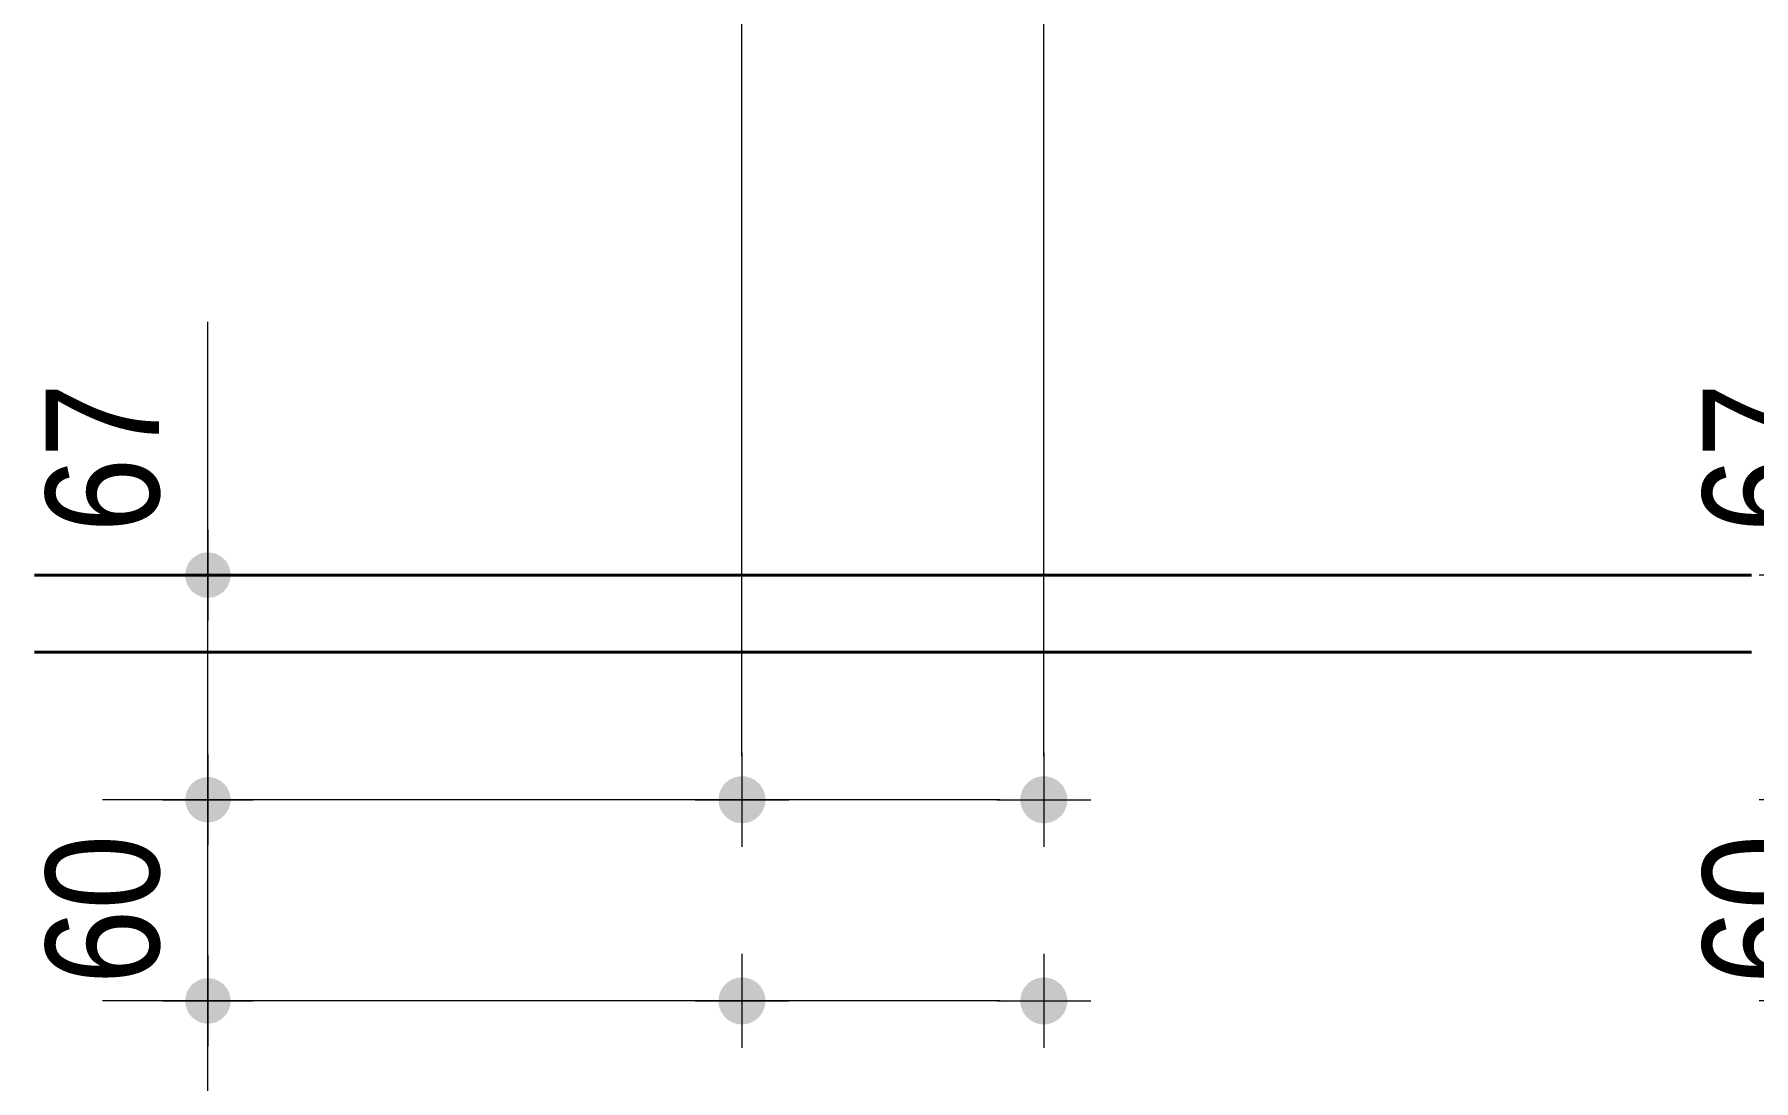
# Model space of a CAD drawing. Header units: millimetres. Extents: x 2 to 410, y 5 to 282.
# Drawn here: x 306.26 to 345.69, y 160 to 184 of the extents above; entities that cross this region are included whole.
import ezdxf

# ---------------------------------------------------------------- set-up
doc = ezdxf.new("R2010")
doc.units = ezdxf.units.MM
for name, color, linetype, lineweight in [('Boulon', 7, 'Continuous', 0), ('Cotation', 7, 'Continuous', 0), ('Piece', 2, 'Continuous', 0)]:
    doc.layers.add(name, color=color, linetype=linetype, lineweight=lineweight)
doc.styles.add('ARIAL', font='ARIAL.TTF')

# ---------------------------------------------------------------- blocks, each defined once
blk = doc.blocks.new('*A5')
at = {"layer": 'Boulon'}
for points in [[(328.873, 166.469), (328.875, 166.495), (328.878, 166.521), (328.882, 166.547), (328.888, 166.573), (328.895, 166.598), (328.904, 166.623), (328.913, 166.648), (328.924, 166.672), (328.936, 166.696), (328.949, 166.719), (328.963, 166.741), (328.978, 166.763), (328.994, 166.784), (329.012, 166.804), (329.03, 166.823), (329.049, 166.841), (329.069, 166.858), (329.09, 166.875), (329.111, 166.89), (329.134, 166.904), (329.157, 166.917), (329.18, 166.929), (329.204, 166.94), (329.229, 166.949), (329.254, 166.957), (329.28, 166.964), (329.305, 166.97), (329.331, 166.975), (329.358, 166.978), (329.384, 166.98), (329.41, 166.981), (329.437, 166.98), (329.463, 166.978), (329.489, 166.975), (329.516, 166.97), (329.541, 166.964), (329.567, 166.957), (329.592, 166.949), (329.617, 166.94), (329.641, 166.929), (329.664, 166.917), (329.687, 166.904), (329.71, 166.89), (329.731, 166.875), (329.752, 166.858), (329.772, 166.841), (329.791, 166.823), (329.809, 166.804), (329.827, 166.784), (329.843, 166.763), (329.858, 166.741), (329.872, 166.719), (329.885, 166.696), (329.897, 166.672), (329.908, 166.648), (329.917, 166.623), (329.926, 166.598), (329.933, 166.573), (329.939, 166.547), (329.943, 166.521), (329.946, 166.495), (329.948, 166.469), (329.949, 166.442), (329.948, 166.416), (329.946, 166.389), (329.943, 166.363), (329.939, 166.337), (329.933, 166.311), (329.926, 166.286), (329.917, 166.261), (329.908, 166.236), (329.897, 166.212), (329.885, 166.188), (329.872, 166.165), (329.858, 166.143), (329.843, 166.121), (329.827, 166.1), (329.809, 166.08), (329.791, 166.061), (329.772, 166.043), (329.752, 166.026), (329.731, 166.01), (329.71, 165.994), (329.687, 165.98), (329.664, 165.967), (329.641, 165.955), (329.617, 165.945), (329.592, 165.935), (329.567, 165.927), (329.541, 165.92), (329.516, 165.914), (329.489, 165.909), (329.463, 165.906), (329.437, 165.904), (329.41, 165.904), (329.384, 165.904), (329.358, 165.906), (329.331, 165.909), (329.305, 165.914), (329.28, 165.92), (329.254, 165.927), (329.229, 165.935), (329.204, 165.945), (329.18, 165.955), (329.157, 165.967), (329.134, 165.98), (329.111, 165.994), (329.09, 166.01), (329.069, 166.026), (329.049, 166.043), (329.03, 166.061), (329.012, 166.08), (328.994, 166.1), (328.978, 166.121), (328.963, 166.143), (328.949, 166.165), (328.936, 166.188), (328.924, 166.212), (328.913, 166.236), (328.904, 166.261), (328.895, 166.286), (328.888, 166.311), (328.882, 166.337), (328.878, 166.363), (328.875, 166.389), (328.873, 166.416), (328.872, 166.442)], [(328.873, 161.853), (328.875, 161.879), (328.878, 161.906), (328.882, 161.932), (328.888, 161.958), (328.895, 161.983), (328.904, 162.008), (328.913, 162.033), (328.924, 162.057), (328.936, 162.081), (328.949, 162.104), (328.963, 162.126), (328.978, 162.147), (328.994, 162.168), (329.012, 162.188), (329.03, 162.207), (329.049, 162.226), (329.069, 162.243), (329.09, 162.259), (329.111, 162.274), (329.134, 162.289), (329.157, 162.302), (329.18, 162.313), (329.204, 162.324), (329.229, 162.334), (329.254, 162.342), (329.28, 162.349), (329.305, 162.355), (329.331, 162.359), (329.358, 162.363), (329.384, 162.365), (329.41, 162.365), (329.437, 162.365), (329.463, 162.363), (329.489, 162.359), (329.516, 162.355), (329.541, 162.349), (329.567, 162.342), (329.592, 162.334), (329.617, 162.324), (329.641, 162.313), (329.664, 162.302), (329.687, 162.289), (329.71, 162.274), (329.731, 162.259), (329.752, 162.243), (329.772, 162.226), (329.791, 162.207), (329.809, 162.188), (329.827, 162.168), (329.843, 162.147), (329.858, 162.126), (329.872, 162.104), (329.885, 162.081), (329.897, 162.057), (329.908, 162.033), (329.917, 162.008), (329.926, 161.983), (329.933, 161.958), (329.939, 161.932), (329.943, 161.906), (329.946, 161.879), (329.948, 161.853), (329.949, 161.827), (329.948, 161.8), (329.946, 161.774), (329.943, 161.748), (329.939, 161.722), (329.933, 161.696), (329.926, 161.67), (329.917, 161.645), (329.908, 161.621), (329.897, 161.596), (329.885, 161.573), (329.872, 161.55), (329.858, 161.528), (329.843, 161.506), (329.827, 161.485), (329.809, 161.465), (329.791, 161.446), (329.772, 161.428), (329.752, 161.41), (329.731, 161.394), (329.71, 161.379), (329.687, 161.365), (329.664, 161.352), (329.641, 161.34), (329.617, 161.329), (329.592, 161.32), (329.567, 161.311), (329.541, 161.304), (329.516, 161.299), (329.489, 161.294), (329.463, 161.291), (329.437, 161.289), (329.41, 161.288), (329.384, 161.289), (329.358, 161.291), (329.331, 161.294), (329.305, 161.299), (329.28, 161.304), (329.254, 161.311), (329.229, 161.32), (329.204, 161.329), (329.18, 161.34), (329.157, 161.352), (329.134, 161.365), (329.111, 161.379), (329.09, 161.394), (329.069, 161.41), (329.049, 161.428), (329.03, 161.446), (329.012, 161.465), (328.994, 161.485), (328.978, 161.506), (328.963, 161.528), (328.949, 161.55), (328.936, 161.573), (328.924, 161.596), (328.913, 161.621), (328.904, 161.645), (328.895, 161.67), (328.888, 161.696), (328.882, 161.722), (328.878, 161.748), (328.875, 161.774), (328.873, 161.8), (328.872, 161.827)]]:
    blk.add_hatch(color=256, dxfattribs=at).paths.add_polyline_path(points, flags=17)
at = {"layer": 'Boulon', "linetype": 'Continuous', "lineweight": 0}
for p, q in [((329.41, 167.519), (329.41, 165.365)), ((328.334, 166.442), (330.487, 166.442)), ((329.41, 162.904), (329.41, 160.75)), ((328.334, 161.827), (330.487, 161.827))]:
    blk.add_line(p, q, dxfattribs=at)
blk = doc.blocks.new('*A6')
at = {"layer": 'Boulon'}
for points in [[(321.95, 166.469), (321.952, 166.495), (321.955, 166.521), (321.959, 166.547), (321.965, 166.573), (321.972, 166.598), (321.98, 166.623), (321.99, 166.648), (322.001, 166.672), (322.013, 166.696), (322.026, 166.719), (322.04, 166.741), (322.055, 166.763), (322.071, 166.784), (322.088, 166.804), (322.107, 166.823), (322.126, 166.841), (322.146, 166.858), (322.167, 166.875), (322.188, 166.89), (322.211, 166.904), (322.234, 166.917), (322.257, 166.929), (322.281, 166.94), (322.306, 166.949), (322.331, 166.957), (322.357, 166.964), (322.382, 166.97), (322.408, 166.975), (322.435, 166.978), (322.461, 166.98), (322.487, 166.981), (322.514, 166.98), (322.54, 166.978), (322.566, 166.975), (322.592, 166.97), (322.618, 166.964), (322.644, 166.957), (322.669, 166.949), (322.693, 166.94), (322.718, 166.929), (322.741, 166.917), (322.764, 166.904), (322.787, 166.89), (322.808, 166.875), (322.829, 166.858), (322.849, 166.841), (322.868, 166.823), (322.886, 166.804), (322.904, 166.784), (322.92, 166.763), (322.935, 166.741), (322.949, 166.719), (322.962, 166.696), (322.974, 166.672), (322.985, 166.648), (322.994, 166.623), (323.003, 166.598), (323.01, 166.573), (323.016, 166.547), (323.02, 166.521), (323.023, 166.495), (323.025, 166.469), (323.026, 166.442), (323.025, 166.416), (323.023, 166.389), (323.02, 166.363), (323.016, 166.337), (323.01, 166.311), (323.003, 166.286), (322.994, 166.261), (322.985, 166.236), (322.974, 166.212), (322.962, 166.188), (322.949, 166.165), (322.935, 166.143), (322.92, 166.121), (322.904, 166.1), (322.886, 166.08), (322.868, 166.061), (322.849, 166.043), (322.829, 166.026), (322.808, 166.01), (322.787, 165.994), (322.764, 165.98), (322.741, 165.967), (322.718, 165.955), (322.693, 165.945), (322.669, 165.935), (322.644, 165.927), (322.618, 165.92), (322.592, 165.914), (322.566, 165.909), (322.54, 165.906), (322.514, 165.904), (322.487, 165.904), (322.461, 165.904), (322.435, 165.906), (322.408, 165.909), (322.382, 165.914), (322.357, 165.92), (322.331, 165.927), (322.306, 165.935), (322.281, 165.945), (322.257, 165.955), (322.234, 165.967), (322.211, 165.98), (322.188, 165.994), (322.167, 166.01), (322.146, 166.026), (322.126, 166.043), (322.107, 166.061), (322.088, 166.08), (322.071, 166.1), (322.055, 166.121), (322.04, 166.143), (322.026, 166.165), (322.013, 166.188), (322.001, 166.212), (321.99, 166.236), (321.98, 166.261), (321.972, 166.286), (321.965, 166.311), (321.959, 166.337), (321.955, 166.363), (321.952, 166.389), (321.95, 166.416), (321.949, 166.442)], [(321.95, 161.853), (321.952, 161.879), (321.955, 161.906), (321.959, 161.932), (321.965, 161.958), (321.972, 161.983), (321.98, 162.008), (321.99, 162.033), (322.001, 162.057), (322.013, 162.081), (322.026, 162.104), (322.04, 162.126), (322.055, 162.147), (322.071, 162.168), (322.088, 162.188), (322.107, 162.207), (322.126, 162.226), (322.146, 162.243), (322.167, 162.259), (322.188, 162.274), (322.211, 162.289), (322.234, 162.302), (322.257, 162.313), (322.281, 162.324), (322.306, 162.334), (322.331, 162.342), (322.357, 162.349), (322.382, 162.355), (322.408, 162.359), (322.435, 162.363), (322.461, 162.365), (322.487, 162.365), (322.514, 162.365), (322.54, 162.363), (322.566, 162.359), (322.592, 162.355), (322.618, 162.349), (322.644, 162.342), (322.669, 162.334), (322.693, 162.324), (322.718, 162.313), (322.741, 162.302), (322.764, 162.289), (322.787, 162.274), (322.808, 162.259), (322.829, 162.243), (322.849, 162.226), (322.868, 162.207), (322.886, 162.188), (322.904, 162.168), (322.92, 162.147), (322.935, 162.126), (322.949, 162.104), (322.962, 162.081), (322.974, 162.057), (322.985, 162.033), (322.994, 162.008), (323.003, 161.983), (323.01, 161.958), (323.016, 161.932), (323.02, 161.906), (323.023, 161.879), (323.025, 161.853), (323.026, 161.827), (323.025, 161.8), (323.023, 161.774), (323.02, 161.748), (323.016, 161.722), (323.01, 161.696), (323.003, 161.67), (322.994, 161.645), (322.985, 161.621), (322.974, 161.596), (322.962, 161.573), (322.949, 161.55), (322.935, 161.528), (322.92, 161.506), (322.904, 161.485), (322.886, 161.465), (322.868, 161.446), (322.849, 161.428), (322.829, 161.41), (322.808, 161.394), (322.787, 161.379), (322.764, 161.365), (322.741, 161.352), (322.718, 161.34), (322.693, 161.329), (322.669, 161.32), (322.644, 161.311), (322.618, 161.304), (322.592, 161.299), (322.566, 161.294), (322.54, 161.291), (322.514, 161.289), (322.487, 161.288), (322.461, 161.289), (322.435, 161.291), (322.408, 161.294), (322.382, 161.299), (322.357, 161.304), (322.331, 161.311), (322.306, 161.32), (322.281, 161.329), (322.257, 161.34), (322.234, 161.352), (322.211, 161.365), (322.188, 161.379), (322.167, 161.394), (322.146, 161.41), (322.126, 161.428), (322.107, 161.446), (322.088, 161.465), (322.071, 161.485), (322.055, 161.506), (322.04, 161.528), (322.026, 161.55), (322.013, 161.573), (322.001, 161.596), (321.99, 161.621), (321.98, 161.645), (321.972, 161.67), (321.965, 161.696), (321.959, 161.722), (321.955, 161.748), (321.952, 161.774), (321.95, 161.8), (321.949, 161.827)]]:
    blk.add_hatch(color=256, dxfattribs=at).paths.add_polyline_path(points, flags=17)
at = {"layer": 'Boulon', "linetype": 'Continuous', "lineweight": 0}
for p, q in [((322.487, 167.519), (322.487, 165.365)), ((321.41, 166.442), (323.564, 166.442)), ((322.487, 162.904), (322.487, 160.75)), ((321.41, 161.827), (323.564, 161.827))]:
    blk.add_line(p, q, dxfattribs=at)
blk = doc.blocks.new('*A16')
at = {"layer": 'Piece', "color": 2, "linetype": 'Continuous', "lineweight": 40}
for p, q in [((306.258974, 171.595927), (345.638921, 171.595927)), ((345.638921, 169.826697), (306.258974, 169.826697))]:
    blk.add_line(p, q, dxfattribs=at)
blk = doc.blocks.new('*A48')
at = {"layer": 'Cotation', "linetype": 'Continuous', "lineweight": 0}
for p, q in [((329.41, 167.442), (329.41, 208.001)), ((322.487, 167.442), (322.487, 204.361))]:
    blk.add_line(p, q, dxfattribs=at)
blk = doc.blocks.new('*A49')
at = {"layer": 'Cotation', "linetype": 'Continuous', "lineweight": 0}
blk.add_line((329.41, 167.442), (329.41, 208.001), dxfattribs=at)
blk = doc.blocks.new('*A73')
at = {"layer": 'Cotation'}
blk.add_hatch(color=256, dxfattribs=at).paths.add_polyline_path([(310.214, 161.307), (310.188, 161.309), (310.163, 161.312), (310.138, 161.317), (310.113, 161.322), (310.088, 161.329), (310.064, 161.337), (310.04, 161.346), (310.017, 161.357), (309.994, 161.368), (309.972, 161.381), (309.95, 161.394), (309.929, 161.409), (309.909, 161.425), (309.89, 161.441), (309.871, 161.459), (309.854, 161.477), (309.837, 161.497), (309.821, 161.517), (309.807, 161.538), (309.793, 161.559), (309.781, 161.582), (309.769, 161.604), (309.759, 161.628), (309.75, 161.652), (309.742, 161.676), (309.735, 161.7), (309.729, 161.725), (309.725, 161.75), (309.722, 161.776), (309.72, 161.801), (309.719, 161.827), (309.72, 161.852), (309.722, 161.878), (309.725, 161.903), (309.729, 161.928), (309.735, 161.953), (309.742, 161.978), (309.75, 162.002), (309.759, 162.026), (309.769, 162.049), (309.781, 162.072), (309.793, 162.094), (309.807, 162.116), (309.821, 162.136), (309.837, 162.157), (309.854, 162.176), (309.871, 162.194), (309.89, 162.212), (309.909, 162.229), (309.929, 162.244), (309.95, 162.259), (309.972, 162.273), (309.994, 162.285), (310.017, 162.297), (310.04, 162.307), (310.064, 162.316), (310.088, 162.324), (310.113, 162.331), (310.138, 162.337), (310.163, 162.341), (310.188, 162.344), (310.214, 162.346), (310.239, 162.347), (310.265, 162.346), (310.29, 162.344), (310.315, 162.341), (310.341, 162.337), (310.365, 162.331), (310.39, 162.324), (310.414, 162.316), (310.438, 162.307), (310.461, 162.297), (310.484, 162.285), (310.506, 162.273), (310.528, 162.259), (310.549, 162.244), (310.569, 162.229), (310.588, 162.212), (310.607, 162.194), (310.624, 162.176), (310.641, 162.157), (310.657, 162.136), (310.671, 162.116), (310.685, 162.094), (310.698, 162.072), (310.709, 162.049), (310.72, 162.026), (310.729, 162.002), (310.737, 161.978), (310.744, 161.953), (310.749, 161.928), (310.753, 161.903), (310.757, 161.878), (310.758, 161.852), (310.759, 161.827), (310.758, 161.801), (310.757, 161.776), (310.753, 161.75), (310.749, 161.725), (310.744, 161.7), (310.737, 161.676), (310.729, 161.652), (310.72, 161.628), (310.709, 161.604), (310.698, 161.582), (310.685, 161.559), (310.671, 161.538), (310.657, 161.517), (310.641, 161.497), (310.624, 161.477), (310.607, 161.459), (310.588, 161.441), (310.569, 161.425), (310.549, 161.409), (310.528, 161.394), (310.506, 161.381), (310.484, 161.368), (310.461, 161.357), (310.438, 161.346), (310.414, 161.337), (310.39, 161.329), (310.365, 161.322), (310.341, 161.317), (310.315, 161.312), (310.29, 161.309), (310.265, 161.307), (310.239, 161.307)], flags=17)
at = {"layer": 'Cotation', "linetype": 'Continuous', "lineweight": 0}
for p, q in [((310.239, 162.867), (310.239, 160.787)), ((310.239, 161.827), (310.239, 162.867)), ((328.41, 161.827), (309.639, 161.827)), ((309.639, 161.827), (311.279, 161.827)), ((310.239, 133.904), (310.239, 161.827))]:
    blk.add_line(p, q, dxfattribs=at)
at = {"layer": 'Cotation'}
blk.add_point((310.239, 161.827), dxfattribs=at)
blk = doc.blocks.new('*A74')
at = {"layer": 'Cotation'}
for points in [[(310.214, 165.923), (310.188, 165.925), (310.163, 165.928), (310.138, 165.932), (310.113, 165.938), (310.088, 165.944), (310.064, 165.952), (310.04, 165.962), (310.017, 165.972), (309.994, 165.983), (309.972, 165.996), (309.95, 166.01), (309.929, 166.024), (309.909, 166.04), (309.89, 166.057), (309.871, 166.074), (309.854, 166.093), (309.837, 166.112), (309.821, 166.132), (309.807, 166.153), (309.793, 166.175), (309.781, 166.197), (309.769, 166.22), (309.759, 166.243), (309.75, 166.267), (309.742, 166.291), (309.735, 166.316), (309.729, 166.341), (309.725, 166.366), (309.722, 166.391), (309.72, 166.417), (309.719, 166.442), (309.72, 166.468), (309.722, 166.493), (309.725, 166.518), (309.729, 166.544), (309.735, 166.568), (309.742, 166.593), (309.75, 166.617), (309.759, 166.641), (309.769, 166.664), (309.781, 166.687), (309.793, 166.709), (309.807, 166.731), (309.821, 166.752), (309.837, 166.772), (309.854, 166.791), (309.871, 166.81), (309.89, 166.827), (309.909, 166.844), (309.929, 166.86), (309.95, 166.874), (309.972, 166.888), (309.994, 166.901), (310.017, 166.912), (310.04, 166.922), (310.064, 166.932), (310.088, 166.94), (310.113, 166.946), (310.138, 166.952), (310.163, 166.956), (310.188, 166.96), (310.214, 166.961), (310.239, 166.962), (310.265, 166.961), (310.29, 166.96), (310.315, 166.956), (310.341, 166.952), (310.365, 166.946), (310.39, 166.94), (310.414, 166.932), (310.438, 166.922), (310.461, 166.912), (310.484, 166.901), (310.506, 166.888), (310.528, 166.874), (310.549, 166.86), (310.569, 166.844), (310.588, 166.827), (310.607, 166.81), (310.624, 166.791), (310.641, 166.772), (310.657, 166.752), (310.671, 166.731), (310.685, 166.709), (310.698, 166.687), (310.709, 166.664), (310.72, 166.641), (310.729, 166.617), (310.737, 166.593), (310.744, 166.568), (310.749, 166.544), (310.753, 166.518), (310.757, 166.493), (310.758, 166.468), (310.759, 166.442), (310.758, 166.417), (310.757, 166.391), (310.753, 166.366), (310.749, 166.341), (310.744, 166.316), (310.737, 166.291), (310.729, 166.267), (310.72, 166.243), (310.709, 166.22), (310.698, 166.197), (310.685, 166.175), (310.671, 166.153), (310.657, 166.132), (310.641, 166.112), (310.624, 166.093), (310.607, 166.074), (310.588, 166.057), (310.569, 166.04), (310.549, 166.024), (310.528, 166.01), (310.506, 165.996), (310.484, 165.983), (310.461, 165.972), (310.438, 165.962), (310.414, 165.952), (310.39, 165.944), (310.365, 165.938), (310.341, 165.932), (310.315, 165.928), (310.29, 165.925), (310.265, 165.923), (310.239, 165.922)], [(310.214, 161.307), (310.188, 161.309), (310.163, 161.312), (310.138, 161.317), (310.113, 161.322), (310.088, 161.329), (310.064, 161.337), (310.04, 161.346), (310.017, 161.357), (309.994, 161.368), (309.972, 161.381), (309.95, 161.394), (309.929, 161.409), (309.909, 161.425), (309.89, 161.441), (309.871, 161.459), (309.854, 161.477), (309.837, 161.497), (309.821, 161.517), (309.807, 161.538), (309.793, 161.559), (309.781, 161.582), (309.769, 161.604), (309.759, 161.628), (309.75, 161.652), (309.742, 161.676), (309.735, 161.7), (309.729, 161.725), (309.725, 161.75), (309.722, 161.776), (309.72, 161.801), (309.719, 161.827), (309.72, 161.852), (309.722, 161.878), (309.725, 161.903), (309.729, 161.928), (309.735, 161.953), (309.742, 161.978), (309.75, 162.002), (309.759, 162.026), (309.769, 162.049), (309.781, 162.072), (309.793, 162.094), (309.807, 162.116), (309.821, 162.136), (309.837, 162.157), (309.854, 162.176), (309.871, 162.194), (309.89, 162.212), (309.909, 162.229), (309.929, 162.244), (309.95, 162.259), (309.972, 162.273), (309.994, 162.285), (310.017, 162.297), (310.04, 162.307), (310.064, 162.316), (310.088, 162.324), (310.113, 162.331), (310.138, 162.337), (310.163, 162.341), (310.188, 162.344), (310.214, 162.346), (310.239, 162.347), (310.265, 162.346), (310.29, 162.344), (310.315, 162.341), (310.341, 162.337), (310.365, 162.331), (310.39, 162.324), (310.414, 162.316), (310.438, 162.307), (310.461, 162.297), (310.484, 162.285), (310.506, 162.273), (310.528, 162.259), (310.549, 162.244), (310.569, 162.229), (310.588, 162.212), (310.607, 162.194), (310.624, 162.176), (310.641, 162.157), (310.657, 162.136), (310.671, 162.116), (310.685, 162.094), (310.698, 162.072), (310.709, 162.049), (310.72, 162.026), (310.729, 162.002), (310.737, 161.978), (310.744, 161.953), (310.749, 161.928), (310.753, 161.903), (310.757, 161.878), (310.758, 161.852), (310.759, 161.827), (310.758, 161.801), (310.757, 161.776), (310.753, 161.75), (310.749, 161.725), (310.744, 161.7), (310.737, 161.676), (310.729, 161.652), (310.72, 161.628), (310.709, 161.604), (310.698, 161.582), (310.685, 161.559), (310.671, 161.538), (310.657, 161.517), (310.641, 161.497), (310.624, 161.477), (310.607, 161.459), (310.588, 161.441), (310.569, 161.425), (310.549, 161.409), (310.528, 161.394), (310.506, 161.381), (310.484, 161.368), (310.461, 161.357), (310.438, 161.346), (310.414, 161.337), (310.39, 161.329), (310.365, 161.322), (310.341, 161.317), (310.315, 161.312), (310.29, 161.309), (310.265, 161.307), (310.239, 161.307)]]:
    blk.add_hatch(color=256, dxfattribs=at).paths.add_polyline_path(points, flags=17)
at = {"layer": 'Cotation', "linetype": 'Continuous', "lineweight": 0}
for p, q in [((310.239, 167.482), (310.239, 165.402)), ((310.239, 166.442), (310.239, 167.482)), ((328.41, 166.442), (307.819, 166.442)), ((309.199, 166.442), (311.279, 166.442)), ((310.239, 161.827), (310.239, 166.442)), ((310.239, 162.867), (310.239, 160.787)), ((328.41, 161.827), (307.819, 161.827)), ((309.199, 161.827), (311.279, 161.827)), ((310.239, 161.827), (310.239, 160.787))]:
    blk.add_line(p, q, dxfattribs=at)
at = {"layer": 'Cotation'}
for p in [(310.239, 166.442), (310.239, 161.827)]:
    blk.add_point(p, dxfattribs=at)
at = {"layer": 'Cotation', "style": 'ARIAL', "width": 0.85}
blk.add_text('60', height=2.6, rotation=90.0002, dxfattribs=at).set_placement((309.119, 162.206))
blk = doc.blocks.new('*A75')
at = {"layer": 'Cotation'}
for points in [[(310.214, 171.077), (310.188, 171.078), (310.163, 171.082), (310.138, 171.086), (310.113, 171.092), (310.088, 171.098), (310.064, 171.106), (310.04, 171.116), (310.017, 171.126), (309.994, 171.137), (309.972, 171.15), (309.95, 171.164), (309.929, 171.178), (309.909, 171.194), (309.89, 171.211), (309.871, 171.228), (309.854, 171.247), (309.837, 171.266), (309.821, 171.286), (309.807, 171.307), (309.793, 171.329), (309.781, 171.351), (309.769, 171.374), (309.759, 171.397), (309.75, 171.421), (309.742, 171.445), (309.735, 171.47), (309.729, 171.494), (309.725, 171.52), (309.722, 171.545), (309.72, 171.57), (309.719, 171.596), (309.72, 171.621), (309.722, 171.647), (309.725, 171.672), (309.729, 171.697), (309.735, 171.722), (309.742, 171.747), (309.75, 171.771), (309.759, 171.795), (309.769, 171.818), (309.781, 171.841), (309.793, 171.863), (309.807, 171.885), (309.821, 171.906), (309.837, 171.926), (309.854, 171.945), (309.871, 171.964), (309.89, 171.981), (309.909, 171.998), (309.929, 172.014), (309.95, 172.028), (309.972, 172.042), (309.994, 172.055), (310.017, 172.066), (310.04, 172.076), (310.064, 172.086), (310.088, 172.094), (310.113, 172.1), (310.138, 172.106), (310.163, 172.11), (310.188, 172.113), (310.214, 172.115), (310.239, 172.116), (310.265, 172.115), (310.29, 172.113), (310.315, 172.11), (310.341, 172.106), (310.365, 172.1), (310.39, 172.094), (310.414, 172.086), (310.438, 172.076), (310.461, 172.066), (310.484, 172.055), (310.506, 172.042), (310.528, 172.028), (310.549, 172.014), (310.569, 171.998), (310.588, 171.981), (310.607, 171.964), (310.624, 171.945), (310.641, 171.926), (310.657, 171.906), (310.671, 171.885), (310.685, 171.863), (310.698, 171.841), (310.709, 171.818), (310.72, 171.795), (310.729, 171.771), (310.737, 171.747), (310.744, 171.722), (310.749, 171.697), (310.753, 171.672), (310.757, 171.647), (310.758, 171.621), (310.759, 171.596), (310.758, 171.57), (310.757, 171.545), (310.753, 171.52), (310.749, 171.494), (310.744, 171.47), (310.737, 171.445), (310.729, 171.421), (310.72, 171.397), (310.709, 171.374), (310.698, 171.351), (310.685, 171.329), (310.671, 171.307), (310.657, 171.286), (310.641, 171.266), (310.624, 171.247), (310.607, 171.228), (310.588, 171.211), (310.569, 171.194), (310.549, 171.178), (310.528, 171.164), (310.506, 171.15), (310.484, 171.137), (310.461, 171.126), (310.438, 171.116), (310.414, 171.106), (310.39, 171.098), (310.365, 171.092), (310.341, 171.086), (310.315, 171.082), (310.29, 171.078), (310.265, 171.077), (310.239, 171.076)], [(310.214, 165.923), (310.188, 165.925), (310.163, 165.928), (310.138, 165.932), (310.113, 165.938), (310.088, 165.944), (310.064, 165.952), (310.04, 165.962), (310.017, 165.972), (309.994, 165.983), (309.972, 165.996), (309.95, 166.01), (309.929, 166.024), (309.909, 166.04), (309.89, 166.057), (309.871, 166.074), (309.854, 166.093), (309.837, 166.112), (309.821, 166.132), (309.807, 166.153), (309.793, 166.175), (309.781, 166.197), (309.769, 166.22), (309.759, 166.243), (309.75, 166.267), (309.742, 166.291), (309.735, 166.316), (309.729, 166.341), (309.725, 166.366), (309.722, 166.391), (309.72, 166.417), (309.719, 166.442), (309.72, 166.468), (309.722, 166.493), (309.725, 166.518), (309.729, 166.544), (309.735, 166.568), (309.742, 166.593), (309.75, 166.617), (309.759, 166.641), (309.769, 166.664), (309.781, 166.687), (309.793, 166.709), (309.807, 166.731), (309.821, 166.752), (309.837, 166.772), (309.854, 166.791), (309.871, 166.81), (309.89, 166.827), (309.909, 166.844), (309.929, 166.86), (309.95, 166.874), (309.972, 166.888), (309.994, 166.901), (310.017, 166.912), (310.04, 166.922), (310.064, 166.932), (310.088, 166.94), (310.113, 166.946), (310.138, 166.952), (310.163, 166.956), (310.188, 166.96), (310.214, 166.961), (310.239, 166.962), (310.265, 166.961), (310.29, 166.96), (310.315, 166.956), (310.341, 166.952), (310.365, 166.946), (310.39, 166.94), (310.414, 166.932), (310.438, 166.922), (310.461, 166.912), (310.484, 166.901), (310.506, 166.888), (310.528, 166.874), (310.549, 166.86), (310.569, 166.844), (310.588, 166.827), (310.607, 166.81), (310.624, 166.791), (310.641, 166.772), (310.657, 166.752), (310.671, 166.731), (310.685, 166.709), (310.698, 166.687), (310.709, 166.664), (310.72, 166.641), (310.729, 166.617), (310.737, 166.593), (310.744, 166.568), (310.749, 166.544), (310.753, 166.518), (310.757, 166.493), (310.758, 166.468), (310.759, 166.442), (310.758, 166.417), (310.757, 166.391), (310.753, 166.366), (310.749, 166.341), (310.744, 166.316), (310.737, 166.291), (310.729, 166.267), (310.72, 166.243), (310.709, 166.22), (310.698, 166.197), (310.685, 166.175), (310.671, 166.153), (310.657, 166.132), (310.641, 166.112), (310.624, 166.093), (310.607, 166.074), (310.588, 166.057), (310.569, 166.04), (310.549, 166.024), (310.528, 166.01), (310.506, 165.996), (310.484, 165.983), (310.461, 165.972), (310.438, 165.962), (310.414, 165.952), (310.39, 165.944), (310.365, 165.938), (310.341, 165.932), (310.315, 165.928), (310.29, 165.925), (310.265, 165.923), (310.239, 165.922)]]:
    blk.add_hatch(color=256, dxfattribs=at).paths.add_polyline_path(points, flags=17)
at = {"layer": 'Cotation', "linetype": 'Continuous', "lineweight": 0}
for p, q in [((310.239, 171.596), (310.239, 177.403)), ((310.239, 171.596), (310.239, 177.403)), ((310.239, 172.636), (310.239, 170.556)), ((321.487, 171.596), (307.819, 171.596)), ((309.199, 171.596), (311.279, 171.596)), ((310.239, 166.442), (310.239, 171.596)), ((310.239, 167.482), (310.239, 165.402)), ((328.41, 166.442), (309.639, 166.442)), ((309.639, 166.442), (311.279, 166.442)), ((310.239, 166.442), (310.239, 165.402))]:
    blk.add_line(p, q, dxfattribs=at)
at = {"layer": 'Cotation'}
for p in [(310.239, 171.596), (310.239, 166.442)]:
    blk.add_point(p, dxfattribs=at)
at = {"layer": 'Cotation', "style": 'ARIAL', "width": 0.85}
blk.add_text('67', height=2.6, rotation=90.0002, dxfattribs=at).set_placement((309.119, 172.571))
blk = doc.blocks.new('*A77')
at = {"layer": 'Cotation'}
for points in [[(348.214, 165.923), (348.188, 165.925), (348.163, 165.928), (348.138, 165.932), (348.113, 165.938), (348.088, 165.945), (348.064, 165.953), (348.04, 165.962), (348.017, 165.972), (347.994, 165.984), (347.972, 165.996), (347.95, 166.01), (347.929, 166.025), (347.909, 166.04), (347.89, 166.057), (347.871, 166.075), (347.854, 166.093), (347.837, 166.112), (347.821, 166.133), (347.807, 166.153), (347.793, 166.175), (347.781, 166.197), (347.769, 166.22), (347.759, 166.243), (347.75, 166.267), (347.742, 166.291), (347.735, 166.316), (347.729, 166.341), (347.725, 166.366), (347.722, 166.391), (347.72, 166.417), (347.719, 166.442), (347.72, 166.468), (347.722, 166.493), (347.725, 166.519), (347.729, 166.544), (347.735, 166.569), (347.742, 166.593), (347.75, 166.618), (347.759, 166.641), (347.769, 166.665), (347.781, 166.687), (347.793, 166.71), (347.807, 166.731), (347.821, 166.752), (347.837, 166.772), (347.854, 166.792), (347.871, 166.81), (347.89, 166.828), (347.909, 166.844), (347.929, 166.86), (347.95, 166.875), (347.972, 166.888), (347.994, 166.901), (348.017, 166.912), (348.04, 166.923), (348.064, 166.932), (348.088, 166.94), (348.113, 166.947), (348.138, 166.952), (348.163, 166.957), (348.188, 166.96), (348.214, 166.962), (348.239, 166.962), (348.265, 166.962), (348.29, 166.96), (348.315, 166.957), (348.341, 166.952), (348.365, 166.947), (348.39, 166.94), (348.414, 166.932), (348.438, 166.923), (348.461, 166.912), (348.484, 166.901), (348.506, 166.888), (348.528, 166.875), (348.549, 166.86), (348.569, 166.844), (348.588, 166.828), (348.607, 166.81), (348.624, 166.792), (348.641, 166.772), (348.657, 166.752), (348.671, 166.731), (348.685, 166.71), (348.698, 166.687), (348.709, 166.665), (348.72, 166.641), (348.729, 166.618), (348.737, 166.593), (348.744, 166.569), (348.749, 166.544), (348.753, 166.519), (348.757, 166.493), (348.758, 166.468), (348.759, 166.442), (348.758, 166.417), (348.757, 166.391), (348.753, 166.366), (348.749, 166.341), (348.744, 166.316), (348.737, 166.291), (348.729, 166.267), (348.72, 166.243), (348.709, 166.22), (348.698, 166.197), (348.685, 166.175), (348.671, 166.153), (348.657, 166.133), (348.641, 166.112), (348.624, 166.093), (348.607, 166.075), (348.588, 166.057), (348.569, 166.04), (348.549, 166.025), (348.528, 166.01), (348.506, 165.996), (348.484, 165.984), (348.461, 165.972), (348.438, 165.962), (348.414, 165.953), (348.39, 165.945), (348.365, 165.938), (348.341, 165.932), (348.315, 165.928), (348.29, 165.925), (348.265, 165.923), (348.239, 165.922)], [(348.214, 161.308), (348.188, 161.309), (348.163, 161.313), (348.138, 161.317), (348.113, 161.323), (348.088, 161.329), (348.064, 161.337), (348.04, 161.347), (348.017, 161.357), (347.994, 161.368), (347.972, 161.381), (347.95, 161.395), (347.929, 161.409), (347.909, 161.425), (347.89, 161.442), (347.871, 161.459), (347.854, 161.478), (347.837, 161.497), (347.821, 161.517), (347.807, 161.538), (347.793, 161.56), (347.781, 161.582), (347.769, 161.605), (347.759, 161.628), (347.75, 161.652), (347.742, 161.676), (347.735, 161.701), (347.729, 161.726), (347.725, 161.751), (347.722, 161.776), (347.72, 161.801), (347.719, 161.827), (347.72, 161.852), (347.722, 161.878), (347.725, 161.903), (347.729, 161.928), (347.735, 161.953), (347.742, 161.978), (347.75, 162.002), (347.759, 162.026), (347.769, 162.049), (347.781, 162.072), (347.793, 162.094), (347.807, 162.116), (347.821, 162.137), (347.837, 162.157), (347.854, 162.176), (347.871, 162.195), (347.89, 162.212), (347.909, 162.229), (347.929, 162.245), (347.95, 162.259), (347.972, 162.273), (347.994, 162.286), (348.017, 162.297), (348.04, 162.307), (348.064, 162.317), (348.088, 162.325), (348.113, 162.331), (348.138, 162.337), (348.163, 162.341), (348.188, 162.344), (348.214, 162.346), (348.239, 162.347), (348.265, 162.346), (348.29, 162.344), (348.315, 162.341), (348.341, 162.337), (348.365, 162.331), (348.39, 162.325), (348.414, 162.317), (348.438, 162.307), (348.461, 162.297), (348.484, 162.286), (348.506, 162.273), (348.528, 162.259), (348.549, 162.245), (348.569, 162.229), (348.588, 162.212), (348.607, 162.195), (348.624, 162.176), (348.641, 162.157), (348.657, 162.137), (348.671, 162.116), (348.685, 162.094), (348.698, 162.072), (348.709, 162.049), (348.72, 162.026), (348.729, 162.002), (348.737, 161.978), (348.744, 161.953), (348.749, 161.928), (348.753, 161.903), (348.757, 161.878), (348.758, 161.852), (348.759, 161.827), (348.758, 161.801), (348.757, 161.776), (348.753, 161.751), (348.749, 161.726), (348.744, 161.701), (348.737, 161.676), (348.729, 161.652), (348.72, 161.628), (348.709, 161.605), (348.698, 161.582), (348.685, 161.56), (348.671, 161.538), (348.657, 161.517), (348.641, 161.497), (348.624, 161.478), (348.607, 161.459), (348.588, 161.442), (348.569, 161.425), (348.549, 161.409), (348.528, 161.395), (348.506, 161.381), (348.484, 161.368), (348.461, 161.357), (348.438, 161.347), (348.414, 161.337), (348.39, 161.329), (348.365, 161.323), (348.341, 161.317), (348.315, 161.313), (348.29, 161.309), (348.265, 161.308), (348.239, 161.307)]]:
    blk.add_hatch(color=256, dxfattribs=at).paths.add_polyline_path(points, flags=17)
at = {"layer": 'Cotation', "linetype": 'Continuous', "lineweight": 0}
for p, q in [((348.239, 167.482), (348.239, 165.402)), ((348.239, 166.442), (348.239, 167.482)), ((367.89, 166.442), (345.819, 166.442)), ((347.199, 166.442), (349.279, 166.442)), ((348.239, 161.827), (348.239, 166.442)), ((348.239, 162.867), (348.239, 160.787)), ((367.89, 161.827), (345.819, 161.827)), ((347.199, 161.827), (349.279, 161.827)), ((348.239, 161.827), (348.239, 160.787))]:
    blk.add_line(p, q, dxfattribs=at)
at = {"layer": 'Cotation'}
for p in [(348.239, 166.442), (348.239, 161.827)]:
    blk.add_point(p, dxfattribs=at)
at = {"layer": 'Cotation', "style": 'ARIAL', "width": 0.85}
blk.add_text('60', height=2.6, rotation=90.0002, dxfattribs=at).set_placement((347.119, 162.206))
blk = doc.blocks.new('*A78')
at = {"layer": 'Cotation'}
for points in [[(348.214, 171.077), (348.188, 171.078), (348.163, 171.082), (348.138, 171.086), (348.113, 171.092), (348.088, 171.098), (348.064, 171.106), (348.04, 171.116), (348.017, 171.126), (347.994, 171.137), (347.972, 171.15), (347.95, 171.164), (347.929, 171.178), (347.909, 171.194), (347.89, 171.211), (347.871, 171.228), (347.854, 171.247), (347.837, 171.266), (347.821, 171.286), (347.807, 171.307), (347.793, 171.329), (347.781, 171.351), (347.769, 171.374), (347.759, 171.397), (347.75, 171.421), (347.742, 171.445), (347.735, 171.47), (347.729, 171.494), (347.725, 171.52), (347.722, 171.545), (347.72, 171.57), (347.719, 171.596), (347.72, 171.621), (347.722, 171.647), (347.725, 171.672), (347.729, 171.697), (347.735, 171.722), (347.742, 171.747), (347.75, 171.771), (347.759, 171.795), (347.769, 171.818), (347.781, 171.841), (347.793, 171.863), (347.807, 171.885), (347.821, 171.906), (347.837, 171.926), (347.854, 171.945), (347.871, 171.964), (347.89, 171.981), (347.909, 171.998), (347.929, 172.014), (347.95, 172.028), (347.972, 172.042), (347.994, 172.055), (348.017, 172.066), (348.04, 172.076), (348.064, 172.086), (348.088, 172.094), (348.113, 172.1), (348.138, 172.106), (348.163, 172.11), (348.188, 172.113), (348.214, 172.115), (348.239, 172.116), (348.265, 172.115), (348.29, 172.113), (348.315, 172.11), (348.341, 172.106), (348.365, 172.1), (348.39, 172.094), (348.414, 172.086), (348.438, 172.076), (348.461, 172.066), (348.484, 172.055), (348.506, 172.042), (348.528, 172.028), (348.549, 172.014), (348.569, 171.998), (348.588, 171.981), (348.607, 171.964), (348.624, 171.945), (348.641, 171.926), (348.657, 171.906), (348.671, 171.885), (348.685, 171.863), (348.698, 171.841), (348.709, 171.818), (348.72, 171.795), (348.729, 171.771), (348.737, 171.747), (348.744, 171.722), (348.749, 171.697), (348.753, 171.672), (348.757, 171.647), (348.758, 171.621), (348.759, 171.596), (348.758, 171.57), (348.757, 171.545), (348.753, 171.52), (348.749, 171.494), (348.744, 171.47), (348.737, 171.445), (348.729, 171.421), (348.72, 171.397), (348.709, 171.374), (348.698, 171.351), (348.685, 171.329), (348.671, 171.307), (348.657, 171.286), (348.641, 171.266), (348.624, 171.247), (348.607, 171.228), (348.588, 171.211), (348.569, 171.194), (348.549, 171.178), (348.528, 171.164), (348.506, 171.15), (348.484, 171.137), (348.461, 171.126), (348.438, 171.116), (348.414, 171.106), (348.39, 171.098), (348.365, 171.092), (348.341, 171.086), (348.315, 171.082), (348.29, 171.078), (348.265, 171.077), (348.239, 171.076)], [(348.214, 165.923), (348.188, 165.925), (348.163, 165.928), (348.138, 165.932), (348.113, 165.938), (348.088, 165.945), (348.064, 165.953), (348.04, 165.962), (348.017, 165.972), (347.994, 165.984), (347.972, 165.996), (347.95, 166.01), (347.929, 166.025), (347.909, 166.04), (347.89, 166.057), (347.871, 166.075), (347.854, 166.093), (347.837, 166.112), (347.821, 166.133), (347.807, 166.153), (347.793, 166.175), (347.781, 166.197), (347.769, 166.22), (347.759, 166.243), (347.75, 166.267), (347.742, 166.291), (347.735, 166.316), (347.729, 166.341), (347.725, 166.366), (347.722, 166.391), (347.72, 166.417), (347.719, 166.442), (347.72, 166.468), (347.722, 166.493), (347.725, 166.519), (347.729, 166.544), (347.735, 166.569), (347.742, 166.593), (347.75, 166.618), (347.759, 166.641), (347.769, 166.665), (347.781, 166.687), (347.793, 166.71), (347.807, 166.731), (347.821, 166.752), (347.837, 166.772), (347.854, 166.792), (347.871, 166.81), (347.89, 166.828), (347.909, 166.844), (347.929, 166.86), (347.95, 166.875), (347.972, 166.888), (347.994, 166.901), (348.017, 166.912), (348.04, 166.923), (348.064, 166.932), (348.088, 166.94), (348.113, 166.947), (348.138, 166.952), (348.163, 166.957), (348.188, 166.96), (348.214, 166.962), (348.239, 166.962), (348.265, 166.962), (348.29, 166.96), (348.315, 166.957), (348.341, 166.952), (348.365, 166.947), (348.39, 166.94), (348.414, 166.932), (348.438, 166.923), (348.461, 166.912), (348.484, 166.901), (348.506, 166.888), (348.528, 166.875), (348.549, 166.86), (348.569, 166.844), (348.588, 166.828), (348.607, 166.81), (348.624, 166.792), (348.641, 166.772), (348.657, 166.752), (348.671, 166.731), (348.685, 166.71), (348.698, 166.687), (348.709, 166.665), (348.72, 166.641), (348.729, 166.618), (348.737, 166.593), (348.744, 166.569), (348.749, 166.544), (348.753, 166.519), (348.757, 166.493), (348.758, 166.468), (348.759, 166.442), (348.758, 166.417), (348.757, 166.391), (348.753, 166.366), (348.749, 166.341), (348.744, 166.316), (348.737, 166.291), (348.729, 166.267), (348.72, 166.243), (348.709, 166.22), (348.698, 166.197), (348.685, 166.175), (348.671, 166.153), (348.657, 166.133), (348.641, 166.112), (348.624, 166.093), (348.607, 166.075), (348.588, 166.057), (348.569, 166.04), (348.549, 166.025), (348.528, 166.01), (348.506, 165.996), (348.484, 165.984), (348.461, 165.972), (348.438, 165.962), (348.414, 165.953), (348.39, 165.945), (348.365, 165.938), (348.341, 165.932), (348.315, 165.928), (348.29, 165.925), (348.265, 165.923), (348.239, 165.922)]]:
    blk.add_hatch(color=256, dxfattribs=at).paths.add_polyline_path(points, flags=17)
at = {"layer": 'Cotation', "linetype": 'Continuous', "lineweight": 0}
for p, q in [((348.239, 171.596), (348.239, 177.403)), ((348.239, 171.596), (348.239, 177.403)), ((348.239, 172.636), (348.239, 170.556)), ((360.967, 171.596), (345.819, 171.596)), ((347.199, 171.596), (349.279, 171.596)), ((348.239, 166.442), (348.239, 171.596)), ((348.239, 167.482), (348.239, 165.402)), ((367.89, 166.442), (347.639, 166.442)), ((347.639, 166.442), (349.279, 166.442)), ((348.239, 166.442), (348.239, 165.402))]:
    blk.add_line(p, q, dxfattribs=at)
at = {"layer": 'Cotation'}
for p in [(348.239, 171.596), (348.239, 166.442)]:
    blk.add_point(p, dxfattribs=at)
at = {"layer": 'Cotation', "style": 'ARIAL', "width": 0.85}
blk.add_text('67', height=2.6, rotation=90.0002, dxfattribs=at).set_placement((347.119, 172.571))
blk = doc.blocks.new('*A90')
at = {"layer": 'Cotation', "linetype": 'Continuous', "lineweight": 0}
blk.add_line((322.487, 167.442), (322.487, 204.361), dxfattribs=at)

msp = doc.modelspace()

# ---------------------------------------------------------------- block references
at = {"lineweight": 0}
for name in ['*A48', '*A49', '*A90', '*A75', '*A78', '*A16', '*A74', '*A6', '*A5', '*A77', '*A73']:
    msp.add_blockref(name, (0, 0), dxfattribs=at)

doc.saveas('drawing.dxf')
